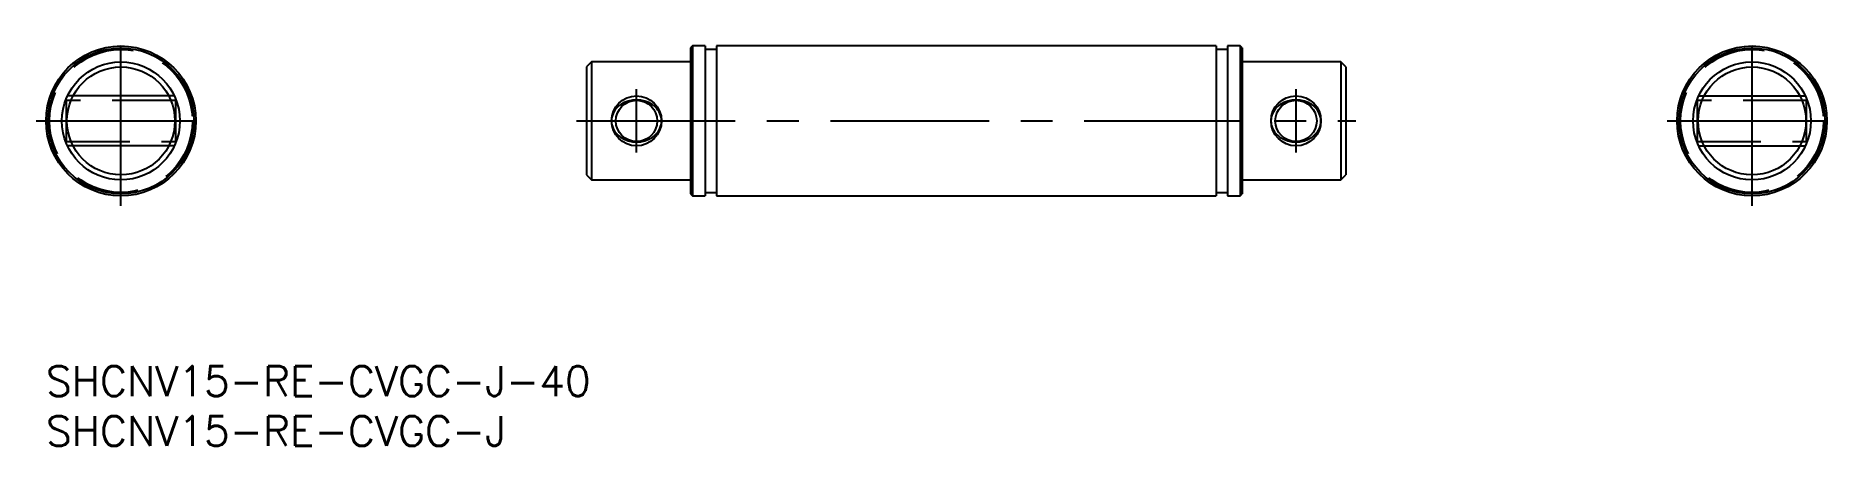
# Model space of a CAD drawing. Extents: x -1 to 179, y -8 to 33.
import ezdxf

# ---------------------------------------------------------------- set-up
doc = ezdxf.new("R2010")
doc.units = 0
doc.header["$LTSCALE"] = 0.5
doc.linetypes.add('CENTER', pattern=[50.8, 31.75, -6.35, 6.35, -6.35])
doc.linetypes.add('DASHED', pattern=[19.05, 12.7, -6.35])
for name, color, linetype in [('MSM_CENTER', 1, 'CENTER'), ('MSM_CONTINUOUS', 7, 'CONTINUOUS'), ('MSM_DASHED', 4, 'DASHED'), ('MSM_NARROW', 5, 'CONTINUOUS'), ('MSM_PART_NUMBER', 7, 'CONTINUOUS')]:
    doc.layers.add(name, color=color, linetype=linetype)
doc.styles.get("Standard").update_dxf_attribs({"font": 'txt.shx', "height": 3, "bigfont": 'bigfont.shx'})

# ---------------------------------------------------------------- blocks, each defined once
blk = doc.blocks.new('*U35')
at = {"layer": 'MSM_PART_NUMBER'}
blk.add_text('SHCNV15-RE-CVGC-J-40', height=3, dxfattribs=at).set_placement((0, -3))
blk = doc.blocks.new('*U36')
at = {"layer": 'MSM_PART_NUMBER'}
blk.add_text('SHCNV15-RE-CVGC-J', height=3, dxfattribs=at).set_placement((0, -8))

msp = doc.modelspace()

# ---------------------------------------------------------------- linework, layer by layer
at = {"layer": 'MSM_CENTER'}
for p, q in [((7.5, 16.03), (7.5, 33.03)), ((170.75, 16.03), (170.75, 33.03)), ((59.11, 21.36), (59.11, 27.7)), ((125.11, 21.36), (125.11, 27.7)), ((-1, 24.53), (16, 24.53)), ((53.11, 24.53), (131.11, 24.53)), ((162.25, 24.53), (179.25, 24.53))]:
    msp.add_line(p, q, dxfattribs=at)
at = {"layer": 'MSM_CONTINUOUS'}
for p, q in [((64.71, 32.03), (64.51, 31.83)), ((64.51, 31.83), (64.51, 17.23)), ((65.96, 32.03), (64.71, 32.03)), ((64.71, 32.03), (64.71, 17.03)), ((65.96, 32.03), (65.96, 17.03)), ((67.11, 31.68), (65.96, 31.68)), ((117.11, 32.03), (67.11, 32.03)), ((67.11, 32.03), (67.11, 17.03)), ((117.11, 32.03), (117.11, 17.03)), ((118.26, 31.68), (117.11, 31.68)), ((119.51, 32.03), (118.26, 32.03)), ((118.26, 32.03), (118.26, 17.03)), ((119.71, 31.83), (119.51, 32.03)), ((119.51, 32.03), (119.51, 17.03)), ((119.71, 31.83), (119.71, 17.23)), ((54.61, 30.43), (54.11, 29.93)), ((54.11, 29.93), (54.11, 19.13)), ((64.51, 30.43), (54.61, 30.43)), ((54.61, 30.43), (54.61, 18.63)), ((129.61, 30.43), (119.71, 30.43)), ((130.11, 29.93), (129.61, 30.43)), ((129.61, 30.43), (129.61, 18.63)), ((130.11, 29.93), (130.11, 19.13)), ((54.11, 19.13), (54.61, 18.63)), ((54.61, 18.63), (64.51, 18.63)), ((119.71, 18.63), (129.61, 18.63)), ((129.61, 18.63), (130.11, 19.13)), ((64.51, 17.23), (64.71, 17.03)), ((64.71, 17.03), (65.96, 17.03)), ((65.96, 17.38), (67.11, 17.38)), ((67.11, 17.03), (117.11, 17.03)), ((117.11, 17.38), (118.26, 17.38)), ((118.26, 17.03), (119.51, 17.03)), ((119.51, 17.03), (119.71, 17.23))]:
    msp.add_line(p, q, dxfattribs=at)
for centre, radius in [((7.5, 24.53), 7.5), ((7.5, 24.53), 7.3), ((170.75, 24.53), 7.5), ((170.75, 24.53), 7.3), ((7.5, 24.53), 5.9), ((7.5, 24.53), 5.4), ((170.75, 24.53), 5.9), ((170.75, 24.53), 5.4), ((59.11, 24.53), 2.07), ((125.11, 24.53), 2.07)]:
    msp.add_circle(centre, radius, dxfattribs=at)
for centre, radius, start, end in [((58.46, 24.53), 1.86, 132.5492, 227.4508), ((58.39, 24.79), 1.62, 123.5495, 136.9341), ((59.11, 23.8), 2.84, 55.4852, 124.5148), ((59.82, 24.79), 1.62, 43.0659, 56.4505), ((59.74, 24.53), 1.86, 312.6879, 47.6064), ((124.46, 24.53), 1.86, 132.5492, 227.4508), ((124.39, 24.79), 1.62, 123.5495, 136.9341), ((125.11, 23.8), 2.84, 55.4852, 124.5148), ((125.82, 24.79), 1.62, 43.0659, 56.4505), ((125.74, 24.53), 1.86, 312.6879, 47.6064), ((58.36, 24.23), 1.57, 222.7321, 236.5534), ((59.11, 25.26), 2.84, 235.4852, 304.5148), ((59.84, 24.24), 1.59, 303.4878, 317.1948), ((124.36, 24.23), 1.57, 222.7321, 236.5534), ((125.11, 25.26), 2.84, 235.4852, 304.5148), ((125.84, 24.24), 1.59, 303.4878, 317.1948)]:
    msp.add_arc(centre, radius, start, end, dxfattribs=at)
at = {"layer": 'MSM_DASHED'}
for p, q in [((2.03, 26.59), (1.99, 26.64)), ((12.97, 26.59), (2.03, 26.59)), ((2.03, 26.59), (2.03, 22.46)), ((13.01, 26.64), (12.97, 26.59)), ((12.97, 26.59), (12.97, 22.46)), ((165.29, 26.59), (165.25, 26.64)), ((176.22, 26.59), (165.29, 26.59)), ((165.29, 22.46), (165.29, 26.59)), ((176.26, 26.64), (176.22, 26.59)), ((176.22, 22.46), (176.22, 26.59)), ((1.99, 22.42), (2.03, 22.46)), ((2.03, 22.46), (12.97, 22.46)), ((12.97, 22.46), (13.01, 22.42)), ((165.25, 22.42), (165.29, 22.46)), ((165.29, 22.46), (176.22, 22.46)), ((176.22, 22.46), (176.26, 22.42))]:
    msp.add_line(p, q, dxfattribs=at)
for centre in [(7.5, 24.53), (170.75, 24.53)]:
    msp.add_circle(centre, 7.15, dxfattribs=at)
at = {"layer": 'MSM_NARROW'}
for p, q in [((12.84, 27.03), (2.16, 27.03)), ((165.41, 27.03), (176.1, 27.03)), ((12.84, 22.03), (2.16, 22.03)), ((165.41, 22.03), (176.1, 22.03))]:
    msp.add_line(p, q, dxfattribs=at)
for centre in [(59.11, 24.53), (125.11, 24.53)]:
    msp.add_circle(centre, 2.5, dxfattribs=at)

# ---------------------------------------------------------------- block references
at = {"layer": 'MSM_CONTINUOUS'}
for name in ['*U35', '*U36']:
    msp.add_blockref(name, (0, 0), dxfattribs=at)

doc.saveas('drawing.dxf')
